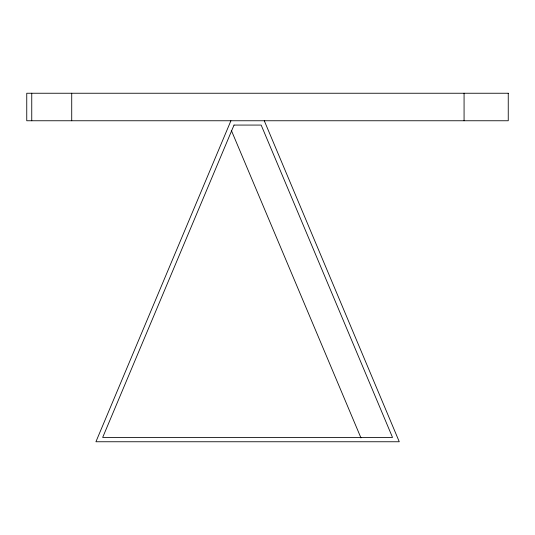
<?xml version="1.0" encoding="UTF-8"?>
<svg xmlns="http://www.w3.org/2000/svg" width="535" height="535" viewBox="0 0 535 535"><rect width="100%" height="100%" fill="white"/><g stroke="black" fill="none" stroke-linecap="round" stroke-linejoin="round"><path stroke-width="0.8" d="M230.913 120.756L95.925 441.756L399.27 441.756L264.283 120.756M231.367 130.453L360.964 437.911M464.072 93.244L464.072 120.756M71.723 93.244L71.723 120.756M31.752 93.244L31.752 120.756M234.029 125.07L102.673 437.443L392.523 437.443L261.167 125.07L234.029 125.07M508.25 93.244L26.75 93.244L26.75 120.756L508.25 120.756L508.25 93.244"/></g></svg>
